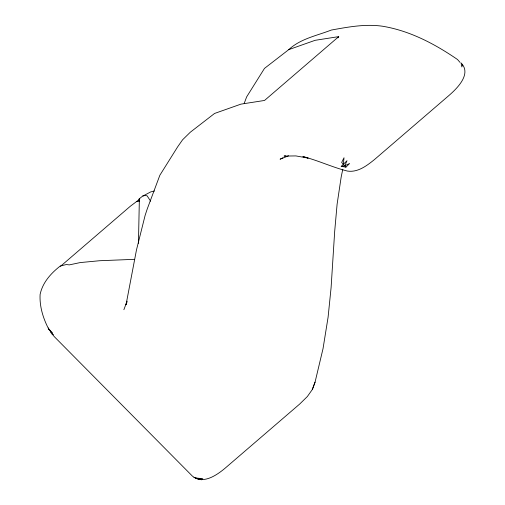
<?xml version="1.0" encoding="UTF-8"?>
<svg xmlns="http://www.w3.org/2000/svg" width="505" height="505" viewBox="0 0 505 505"><rect width="100%" height="100%" fill="white"/><g stroke="black" fill="none" stroke-linecap="round" stroke-linejoin="round"><path stroke-width="0.76" d="M138.458 243.328L139.361 198.812L139.557 201.268L136.823 201.356M343.356 164.138L344.019 157.737L341.658 162.471L345.912 167.142L349.618 163.494L344.814 165.716L341.216 166.334L347.023 160.697L344.814 165.716M342.781 169.276L341.184 176.971L337.1 204.254L334.676 231.498L331.103 287.534L328.092 317.203L323.042 348.583L315.057 382.165L312.361 389.45L307.381 396.501L299.686 404.05L225.489 467.876C217.049 475.016 202.833 485.04 192.247 475.962L54.363 336.721L50.21 331.753M462.492 64.476L461.86 66.938L461.033 62.904C471.992 73.913 457.132 88.4 448.667 95.735L374.47 159.561C366.87 165.672 357.894 172.603 347.522 171.088C332.309 167.3 318.112 160.413 302.912 156.588L308.119 158.09L295.854 155.919L284.037 156.077L285.514 155.824M126.97 301.908L126.035 304.736L136.457 250.032L145.124 215.382L147.233 208.994L159.864 175.241L177.665 146.822L182.602 139.778L190.29 132.234L214.556 113.461L240.917 104.144L264.544 100.451L338.741 36.619L315.114 40.318L288.753 49.635L264.481 68.402L246.642 96.897L244.161 103.512M312.361 389.45L315.057 382.165M123.883 309.691L127.071 301.201M154.442 191.004L150.78 191.887L142.959 195.984L144.821 195.536L147.088 195.776L150.635 201.211M60.486 266.324L130.378 206.204L138.522 200.081L139.361 198.812M337.952 37.818L338.741 36.619M139.096 198.995L143.098 195.706M288.753 49.635C300.532 38.658 316.793 35.71 331.324 30.054C348.254 26.986 365.229 23.773 382.481 26.222C409.921 30.767 434.83 43.941 457.53 59.527L460.023 62.393M282.895 157.812L280.092 159.208L288.563 155.799M201.634 479.75L202.808 478.727L196.483 478.052L202.379 479.447L196.066 478.222L201.634 479.75L195.492 478.172M134.456 259.33L99.618 260.731L80.245 262.568L69.311 264.885L66.338 264.544L60.303 265.996C50.948 273.268 42.584 282.522 40.11 294.434C39.441 306.194 42.988 317.834 48.272 328.231L48.764 329.342L52.507 333.3L48.272 328.231M341.216 166.334L345.912 167.142M52.129 334.272L53.587 334.771M193.989 477.389L200.624 479.662M138.522 200.081L139.557 201.268M48.512 327.966L48.764 329.342"/></g></svg>
